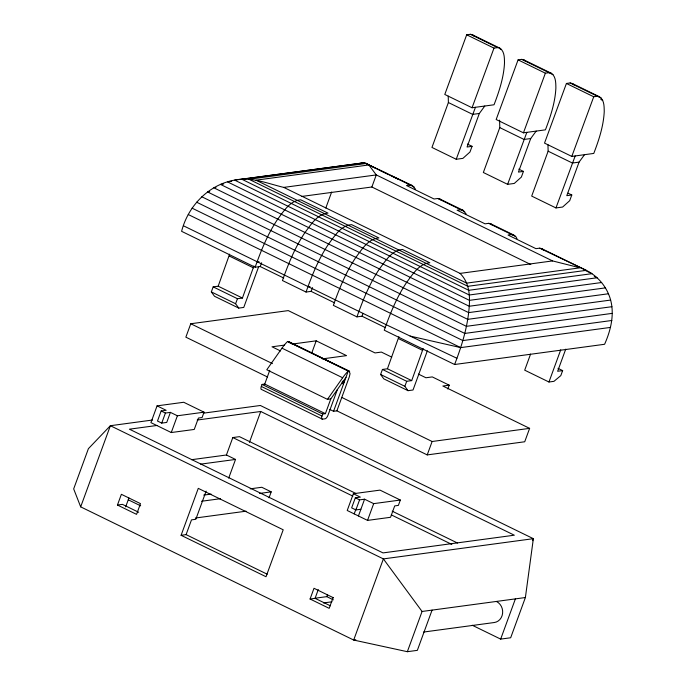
<?xml version="1.0" encoding="UTF-8"?>
<svg xmlns="http://www.w3.org/2000/svg" width="686" height="686" viewBox="0 0 686 686"><rect width="100%" height="100%" fill="white"/><g stroke="black" fill="none" stroke-linecap="round" stroke-linejoin="round"><path stroke-width="1.03" d="M415.502 189.156L412.363 185.554L364.326 162.728L234.603 180.109C208.604 184.637 188.024 206.1 181.601 231.319L255.141 267.214C261.049 250.544 267.703 233.977 277.641 219.246C283.618 211.451 289.852 200.681 300.7 199.798L327.994 213.123C317.155 214.006 310.921 224.768 304.944 232.571C294.997 247.294 288.352 263.87 282.443 280.531L306.042 292.047C311.95 275.378 318.604 258.811 328.543 244.079C334.519 236.284 340.753 225.514 351.592 224.631L378.895 237.948C368.056 238.839 361.814 249.601 355.837 257.396C345.898 272.128 339.253 288.703 333.345 305.364L356.943 316.881C362.851 300.211 369.497 283.644 379.444 268.912C385.421 261.117 391.655 250.347 402.493 249.464L429.796 262.781C418.957 263.664 412.715 274.434 406.738 282.229C396.8 296.961 390.154 313.528 384.246 330.198L454.604 364.506L604.589 344.278C611.595 328.611 615.634 310.132 608.422 293.771C604.066 283.652 596.1 275.257 586.247 270.353L541.803 248.692L539.668 248.16L535.938 248.658L508.026 235.041C511.524 233.789 515.666 234.972 517.004 238.668M472.225 625.238L500.669 639.112L510.667 637.766L525.39 597.532L533.356 538.673L260.354 405.486L203.322 413.178M258.485 267.18L243.762 307.422L238.762 308.091L214.495 296.258L211.331 291.902L213.174 286.868L218.174 286.199L229.63 254.137M213.174 286.868L237.442 298.71L242.441 298.033L253.897 265.979M427.378 350.769L413.023 390L408.024 390.668L383.757 378.835L380.593 374.479L382.436 369.445L387.436 368.776L398.892 336.715M382.436 369.445L406.704 381.287L411.703 380.61L423.159 348.557M454.604 364.506C461.061 347.759 466.583 330.515 468.641 312.619C470.253 299.087 470.596 283.781 460.057 273.397L283.772 187.398C267.712 183.608 251.402 176.576 234.603 180.109L469.284 294.997L597.12 277.761L594.273 276.372M333.55 411.291L348.274 371.057L349.08 371.057L350.057 373.664L349.311 376.863L336.877 410.845L333.55 411.291L329.7 409.413M432.069 610.111L417.345 650.354L407.347 651.7L353.684 640.047L80.682 506.86L110.377 425.714L152.618 420.012M117.452 505.042L121.379 494.306L140.484 503.635L136.565 514.363L117.452 505.042L122.451 504.364L138.692 512.288M157.068 405.863L150.929 422.627L171.26 432.54L194.249 429.445L198.426 418.04L202.087 417.542L204.051 412.183L183.728 402.27L157.068 405.863L166.166 410.305L161.167 410.974L157.488 421.033L161.733 423.108L166.732 422.43L170.411 412.372L177.391 415.776L204.051 412.183M391.715 357.123L381.373 352.081L375.036 352.93L288.266 310.604L190.768 323.749L185.855 337.16L267.566 377.026M125.658 506.86L128.908 497.985M161.733 423.108L165.412 413.049L170.411 412.372M171.26 432.54L177.391 415.776M238.762 308.091L235.598 303.735L237.442 298.71M181.095 535.294L198.271 488.355L283.207 529.789L266.031 576.737L181.095 535.294L186.095 534.626L267.214 574.199M186.095 534.626L191.497 519.868L195.827 519.285L206.134 491.116M191.574 459.697L226.423 454.998L232.811 437.557L239.474 436.665L355.7 493.363M325.807 208.012L331.647 192.054M337.392 389.519L327.985 415.227A3.67 1.449 -64 0 1 325.095 418.803L322.429 419.163L261.76 389.571A3.67 1.449 -64 0 1 261.323 386.441L262.061 384.426L264.727 384.066L325.396 413.667L330.789 398.909L345.984 377.317M228.687 478.125L235.53 459.44L226.423 454.998M264.727 384.066L269.761 370.303M249.421 442.376L260.731 411.48L514.32 535.2L383.002 552.907L129.414 429.187L156.948 425.474M301.428 196.488L371.863 186.995L376.28 174.921L368.819 164.957L366.701 163.388L248.984 179.269L467.869 286.311L586.247 270.353L539.668 248.16M311.65 353.29L316.203 340.831L346.541 355.631L322.343 358.898M269.041 497.779L271.21 491.862L261.803 487.274L250.184 488.844M322.429 419.163A3.67 1.449 -64 0 1 321.991 416.042L322.729 414.027L325.396 413.667M448.232 96.126L448.387 102.54L431.957 147.439L456.224 159.272L462.896 158.372L469.97 152.018L472.054 146.332L467.389 144.06M456.224 159.272L475.449 107.29L494.04 104.769C499.185 91.349 503.79 77.415 504.502 62.941C504.407 57.864 504.604 51.287 499.82 48.149L472.525 34.823L470.382 34.3L466.686 34.797L444.785 94.454L472.054 107.753L475.449 107.29M484.788 106.03L479.325 113.482L467.055 147.01L472.054 146.332M333.104 597.609L329.177 608.336L310.072 599.015L313.999 588.279L333.413 597.755M310.072 599.015L315.071 598.338L318.278 589.557M353.359 493.723L347.219 510.487L367.542 520.4L390.54 517.295L394.707 505.899L398.377 505.402L400.341 500.043L380.018 490.121L353.359 493.723L360.33 497.127L355.331 497.796L351.652 507.854L355.897 509.93L360.896 509.252M354.199 513.891L355.948 509.098M355.897 509.93L359.575 499.871L364.575 499.194L373.681 503.635L400.341 500.043M315.123 598.209L326.785 596.64L327.505 594.685M408.024 390.668L404.86 386.312L406.704 381.287M499.597 120.127L499.777 127.605L483.347 172.503L507.614 184.345L514.277 183.445L521.36 177.091L523.435 171.406L518.77 169.125M358.444 515.958L364.575 499.194M367.542 520.4L373.681 503.635M507.614 184.345L526.839 132.364L545.43 129.843C550.575 116.414 555.171 102.48 555.883 88.014C555.789 82.937 555.986 76.352 551.21 73.213L523.907 59.896L521.772 59.373L518.076 59.871L496.167 119.518L523.444 132.827L526.839 132.364M536.169 131.103L530.707 138.546L518.436 172.075L523.435 171.406M447.795 389.005L449.201 385.172L432.274 376.914L425.937 377.763L418.391 374.084M427.215 454.912L432.12 441.501L529.626 428.356L524.721 441.767L427.215 454.912L336.877 410.845M547.968 144.78L548.131 151.194L531.693 196.093L555.96 207.935L562.631 207.035L569.706 200.681L571.79 194.996L568.059 193.169M555.96 207.935L575.194 155.954L593.776 153.432C598.921 140.004 603.526 126.07 604.237 111.604C604.143 106.527 604.34 99.942 599.555 96.803L572.261 83.486L570.117 82.955L566.422 83.46L544.521 143.108L571.798 156.417L575.194 155.954M584.523 154.693L579.061 162.136L566.79 195.664L571.79 194.996M407.347 651.7L422.07 611.466L383.38 558.901L110.377 425.714L88.4 448.678L73.676 488.912L80.682 506.86M530.587 354.079L524.696 370.174L548.963 382.008L553.962 381.339L560.796 375.628L562.64 370.603L557.975 368.322M548.963 382.008L560.736 349.817M565.736 349.148L557.641 371.272L562.64 370.603M532.619 540.679L533.356 538.673L383.38 558.901L353.684 640.047L355.802 639.764M500.669 639.112L515.392 598.878M472.054 107.753L493.989 48.114L497.684 47.617L499.82 48.149M523.444 132.827L545.37 73.188L549.066 72.69L551.21 73.213M571.798 156.417L593.724 96.777L597.42 96.28L599.555 96.803M255.141 267.214L260.183 266.537L261.623 262.755M306.042 292.047L311.084 291.361L312.516 287.588M356.943 316.881L361.985 316.195L363.057 313.365M349.08 371.057L287.606 341.457A28.632 11.276 -64 0 0 281.98 348.162L266.794 369.763L327.462 399.363L330.789 398.909M327.462 399.363L342.648 377.763A28.632 11.276 -64 0 1 348.274 371.057L287.606 341.457M342.811 381.819L343.875 381.245L344.175 382.162L342.254 381.219M359.85 163.74L361.719 162.968M479.325 113.482L472.654 114.373L448.387 102.54M530.707 138.546L524.044 139.447L499.777 127.605M231.705 181.276L227.46 181.85L469.447 300.348L601.631 282.521M223.679 183.994L220.506 184.423L469.224 306.248L605.421 287.88M215.961 187.518L213.843 187.81L468.641 312.619L608.422 293.771M209.693 191.651L207.575 191.943L467.698 319.342L610.6 300.074M283.772 187.398L376.28 174.921L552.564 260.92L580.056 267.823L466.634 283.121L255.998 180.169L368.819 164.957L410.228 185.031L412.363 185.554M579.061 162.136L572.398 163.036L548.131 151.194M410.228 185.031L406.532 185.529L434.058 198.991L437.754 198.494L439.889 199.017L462.964 210.242L466.103 213.835M513.865 235.075L490.867 223.859L488.732 223.327L485.036 223.825L457.125 210.216L460.82 209.71L462.964 210.242M460.057 273.397L552.564 260.92M284.647 345.092L272.025 346.79L280.557 350.958M292.013 344.098L316.203 340.831M611.903 306.702L466.403 326.322L201.795 196.762M611.852 320.482L462.878 340.573L192.08 208.15M410.151 336.089L460.7 347.613L610.489 327.411M449.201 385.172L442.864 386.021L529.626 428.356M197.191 420.046L260.731 411.48M200.672 464.139L235.53 459.44M203.716 495.103L211.108 494.109M201.504 501.26L220.515 498.696M259.591 493.431L271.21 491.862M195.33 518.033L246.051 511.19M323.466 602.943L331.947 601.802M422.07 611.466L525.39 597.532M423.562 632.055L494.22 622.528A11.019 9.793 82.3 0 0 502.606 613.284A11.019 9.793 82.3 0 0 496.544 601.536M257.216 261.778L259.119 261.786M308.117 286.602L310.021 286.619M456.885 358.264L386.321 324.761L183.745 225.926M470.382 34.3L497.684 47.617M499.708 48.612L501.586 49.529M521.772 59.373L552.976 74.594M570.117 82.955L597.42 96.28M598.501 96.812L601.33 98.184M600.816 99.479L602.694 100.405M466.686 34.797L493.989 48.114M518.076 59.871L545.37 73.188M566.422 83.46L593.724 96.777M374.865 167.847L364.326 162.728L241.815 179.243L468.761 290.298L591.967 273.68L583.426 269.512M379.65 170.171L387.316 173.901M392.1 176.225L398.806 179.492M406.472 183.213L414.138 186.935M488.732 223.327L515.632 236.456M437.754 198.494L464.731 211.622M371.863 186.995L530.81 264.539M260.183 266.537L283.712 278.019M311.084 291.361L334.614 302.843M361.985 316.195L385.515 327.676M229.218 256.015L253.486 267.857M398.48 338.592L422.748 350.435M218.174 286.199L242.441 298.033M387.436 368.776L411.703 380.61M211.331 291.902L235.598 303.735M380.593 374.479L404.86 386.312M288.412 341.457L349.671 371.52M281.98 348.162L342.648 377.763M341.602 383.08L343.532 384.023M190.768 323.749L272.471 363.614M341.791 397.426L432.12 441.501M262.061 384.426L322.729 414.027M261.323 386.441L321.991 416.042M392.203 511.173L457.519 543.038M232.811 437.557L352.878 496.141M391.303 514.886L451.817 544.41M355.331 497.796L359.575 499.871M161.167 410.974L165.412 413.049M128.282 499.794L140.664 505.839M326.785 596.64L333.37 599.847M315.071 598.338L330.36 605.798M612.023 313.391L464.791 333.439L196.608 202.19M460.7 347.613L188.281 214.538M572.261 83.486L574.028 84.867M523.907 59.896L525.673 61.277M472.525 34.823L474.292 36.212M490.867 223.859L492.642 225.24M439.889 199.017L441.064 199.943M541.803 248.692L543.569 250.081M289.003 341.92L289.338 342.811"/></g></svg>
